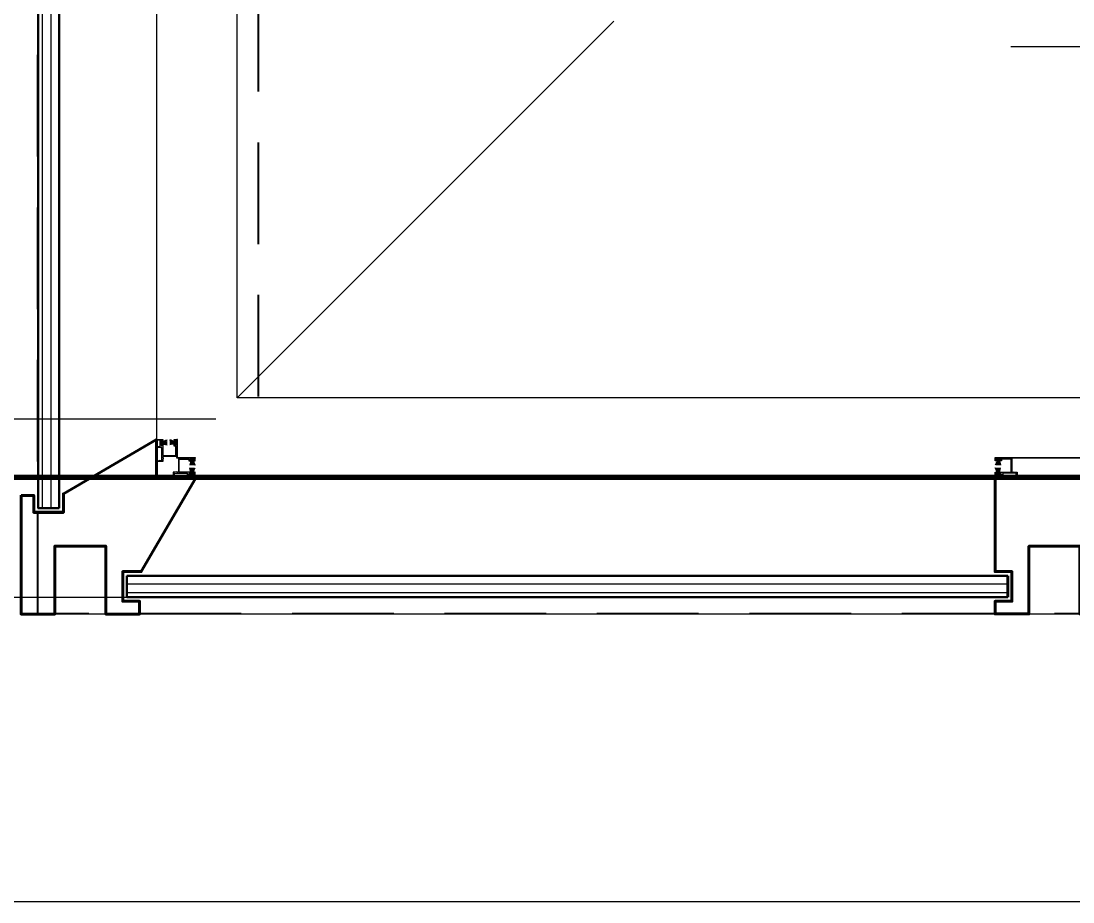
# Model space of a CAD drawing. Header units: inches. Extents: x -26575 to 27, y -11337 to 2257.
# Drawn here: x -24422 to -24359.9, y -35.9 to 16.1 of the extents above; entities that cross this region are included whole.
import ezdxf
from ezdxf import colors
from ezdxf.entities.mleader import LeaderData, LeaderLine
from ezdxf.math import Vec2, Vec3

# ---------------------------------------------------------------- set-up
doc = ezdxf.new("R2010")
doc.units = ezdxf.units.IN
doc.header["$LTSCALE"] = 48
doc.header["$MEASUREMENT"] = 0
for name, pattern in [('A106$0$CENTER', [2, 1.25, -0.25, 0.25, -0.25]), ('A112$0$CENTER', [2, 1.25, -0.25, 0.25, -0.25]), ('CENTER2', [1.125, 0.75, -0.125, 0.125, -0.125]), ('NB - 12th floor_plan$0$HIDDEN2', [0.1875, 0.125, -0.0625])]:
    doc.linetypes.add(name, pattern=pattern)
for name, color, linetype in [('A106$0$A-CLNG-RAIL', 8, 'Continuous'), ('A106$0$A-FLOR-AWNG', 8, 'Continuous'), ('A106$0$A-FLOR-SLAB', 8, 'Continuous'), ('A106$0$A-GLAZ', 8, 'Continuous'), ('A106$0$A-GLAZ-CRNA', 8, 'Continuous'), ('A106$0$A-GLAZ-FULL', 8, 'Continuous'), ('A106$0$A-GRID-GRD1-12', 8, 'CENTER2'), ('A106$0$A-GRID-GRDP0-15', 8, 'Continuous'), ('A106$0$A-SLAB-PLENUM', 8, 'Continuous'), ('A112$0$A-CLNG-RAIL', 8, 'Continuous'), ('A112$0$A-FLOR-AWNG', 8, 'Continuous'), ('A112$0$A-FLOR-SLAB', 8, 'Continuous'), ('A112$0$A-GLAZ', 8, 'Continuous'), ('A112$0$A-GLAZ-CRNA', 8, 'Continuous'), ('A112$0$A-GLAZ-FULL', 8, 'Continuous'), ('A112$0$A-GRID-GRD1-12', 8, 'Continuous'), ('A112$0$A-GRID-GRDP0-15', 8, 'Continuous'), ('A612$0$A-CLNG-RAIL', 8, 'Continuous'), ('A612$0$A-CLNG-SFFT', 8, 'Continuous'), ('E-Anno-Note', 6, 'Continuous'), ('E-FIRE', 234, 'Continuous'), ('NB - 12th floor_plan$0$STFIN1', 1, 'NB - 12th floor_plan$0$HIDDEN2'), ('NB - 12th floor_plan$0$STSLABNOTCH', 1, 'NB - 12th floor_plan$0$HIDDEN2'), ('XREF', 7, 'Continuous')]:
    doc.layers.add(name, color=color, linetype=linetype)
doc.layers.add('E-Fire-Covr', color=240, linetype='Continuous', lineweight=70, plot=False)
doc.styles.add('MAMEP ANNO', font='arial.ttf', dxfattribs={"height": 0.078125})

# ---------------------------------------------------------------- blocks, each defined once
blk = doc.blocks.new('*U546')
at = {"layer": 'A106$0$A-CLNG-RAIL', "linetype": 'Continuous', "lineweight": 13}
for p, q in [((-0.65, 0.454), (-0.65, 0.594)), ((-0.65, 0.594), (0.348, 0.594)), ((-0.545, 0.454), (-0.65, 0.454)), ((-0.305, 0.544), (-0.605, 0.544)), ((-0.605, 0.544), (-0.605, 0.494)), ((-0.605, 0.494), (-0.545, 0.494)), ((-0.545, 0.494), (-0.545, 0.454)), ((-0.365, 0.454), (-0.365, 0.494)), ((-0.365, 0.494), (-0.305, 0.494)), ((-0.26, 0.454), (-0.365, 0.454)), ((-0.305, 0.494), (-0.305, 0.544)), ((0.298, 0.544), (-0.26, 0.544)), ((-0.26, 0.544), (-0.26, 0.454)), ((0.298, -0.232), (0.298, 0.544)), ((0.348, 0.594), (0.348, -0.232)), ((-0.65, -0.594), (-0.65, -0.232)), ((-0.65, -0.232), (-0.545, -0.232)), ((-0.605, -0.594), (-0.65, -0.594)), ((-0.545, -0.272), (-0.605, -0.272)), ((-0.605, -0.272), (-0.605, -0.322)), ((-0.605, -0.322), (-0.305, -0.322)), ((-0.231, -0.372), (-0.605, -0.372)), ((-0.605, -0.372), (-0.605, -0.594)), ((-0.545, -0.232), (-0.545, -0.272)), ((-0.365, -0.272), (-0.365, -0.232)), ((-0.365, -0.232), (0.298, -0.232)), ((-0.305, -0.272), (-0.365, -0.272)), ((-0.305, -0.322), (-0.305, -0.272)), ((-0.231, -0.594), (-0.231, -0.372)), ((-0.186, -0.594), (-0.231, -0.594)), ((0.6, -0.292), (-0.186, -0.292)), ((-0.186, -0.292), (-0.186, -0.386)), ((-0.186, -0.386), (-0.151, -0.386)), ((-0.151, -0.386), (-0.186, -0.511)), ((-0.186, -0.511), (-0.186, -0.594)), ((0.348, -0.232), (0.442, -0.232)), ((0.442, -0.232), (0.442, -0.197)), ((0.442, -0.197), (0.567, -0.232)), ((0.6, -0.511), (0.565, -0.386)), ((0.565, -0.386), (0.6, -0.386)), ((0.567, -0.232), (0.65, -0.232)), ((0.6, -0.386), (0.6, -0.292)), ((0.6, -0.594), (0.6, -0.511)), ((0.65, -0.594), (0.6, -0.594)), ((0.65, -0.232), (0.65, -0.594))]:
    blk.add_line(p, q, dxfattribs=at)
at = {"layer": 'A106$0$A-CLNG-RAIL', "lineweight": 13, "flags": 128}
for points in [[(-0.55, 0.511), (-0.362, 0.511)], [(-0.395, 0.499), (-0.383, 0.445), (-0.377, 0.372), (-0.331, 0.181)], [(-0.395, -0.287), (-0.383, -0.232), (-0.377, -0.16), (-0.331, 0.032)], [(-0.55, -0.299), (-0.362, -0.299)]]:
    blk.add_lwpolyline(points, dxfattribs=at)
at = {"layer": 'A106$0$A-CLNG-RAIL', "lineweight": 13}
for points in [[(-0.528, 0.505), (-0.516, 0.457), (-0.534, 0.408), (-0.57, 0.336), (-0.586, 0.312), (-0.641, 0.181)], [(-0.528, -0.293), (-0.516, -0.244), (-0.534, -0.196), (-0.57, -0.123), (-0.586, -0.099), (-0.641, 0.032)], [(-0.498, 0.505), (-0.498, 0.469), (-0.498, 0.414), (-0.528, 0.342), (-0.543, 0.312), (-0.588, 0.181)], [(-0.498, -0.293), (-0.498, -0.257), (-0.498, -0.202), (-0.528, -0.129), (-0.543, -0.099), (-0.588, 0.032)], [(-0.47, 0.511), (-0.468, 0.493), (-0.461, 0.451), (-0.474, 0.36), (-0.491, 0.312), (-0.513, 0.181)], [(-0.47, -0.299), (-0.468, -0.281), (-0.461, -0.238), (-0.474, -0.148), (-0.491, -0.099), (-0.513, 0.032)], [(-0.449, 0.511), (-0.437, 0.402), (-0.449, 0.336), (-0.444, 0.312), (-0.443, 0.181)], [(-0.449, -0.299), (-0.437, -0.19), (-0.449, -0.123), (-0.444, -0.099), (-0.443, 0.032)], [(-0.413, 0.499), (-0.413, 0.445), (-0.413, 0.384), (-0.401, 0.336), (-0.397, 0.312), (-0.373, 0.181)], [(-0.413, -0.287), (-0.413, -0.232), (-0.413, -0.172), (-0.401, -0.123), (-0.397, -0.099), (-0.373, 0.032)]]:
    blk.add_open_spline(points, degree=3, dxfattribs=at)
blk = doc.blocks.new('*U559')
at = {"layer": 'A106$0$A-GLAZ', "linetype": 'Continuous', "lineweight": 0}
for p, q in [((26.5, 4), (-26.5, 4)), ((27.25, -2.25), (-27.25, -2.25)), ((27.25, -2.75), (-27.25, -2.75))]:
    blk.add_line(p, q, dxfattribs=at)
at = {"layer": 'A106$0$A-GLAZ', "linetype": 'Continuous', "lineweight": 40}
for p, q in [((27.25, -1.75), (-27.25, -1.75)), ((-27.25, -1.75), (-27.25, -3)), ((27.25, -1.75), (27.25, -3)), ((27.25, -3), (-27.25, -3))]:
    blk.add_line(p, q, dxfattribs=at)
at = {"layer": 'A106$0$A-GLAZ', "linetype": 'Continuous', "lineweight": 40, "flags": 128}
for points in [[(-30, 0), (-28.5, 0), (-28.5, -4), (-26.5, -4), (-26.5, -3.25), (-27.5, -3.25), (-27.5, -1.5), (-26.5, -1.5), (-26.5, 4), (-30, 4)], [(30, 0), (28.5, 0), (28.5, -4), (26.5, -4), (26.5, -3.25), (27.5, -3.25), (27.5, -1.5), (26.5, -1.5), (26.5, 4), (30, 4)]]:
    blk.add_lwpolyline(points, dxfattribs=at)
blk = doc.blocks.new('*U586')
at = {"layer": 'A106$0$A-CLNG-RAIL', "linetype": 'Continuous', "lineweight": 13}
for p, q in [((-0.594, 0.605), (-0.594, 0.65)), ((-0.594, 0.65), (-0.232, 0.65)), ((-0.232, 0.65), (-0.232, 0.545)), ((0.454, 0.545), (0.454, 0.65)), ((0.454, 0.65), (0.594, 0.65)), ((0.594, 0.65), (0.594, -0.348)), ((-0.372, 0.605), (-0.594, 0.605)), ((-0.594, 0.186), (-0.594, 0.231)), ((-0.594, 0.231), (-0.372, 0.231)), ((-0.511, 0.186), (-0.594, 0.186)), ((-0.386, 0.151), (-0.511, 0.186)), ((-0.292, 0.186), (-0.386, 0.186)), ((-0.386, 0.186), (-0.386, 0.151)), ((-0.372, 0.231), (-0.372, 0.605)), ((-0.272, 0.605), (-0.322, 0.605)), ((-0.322, 0.605), (-0.322, 0.305)), ((-0.322, 0.305), (-0.272, 0.305)), ((-0.292, -0.6), (-0.292, 0.186)), ((-0.272, 0.545), (-0.272, 0.605)), ((-0.232, 0.545), (-0.272, 0.545)), ((-0.272, 0.305), (-0.272, 0.365)), ((-0.272, 0.365), (-0.232, 0.365)), ((-0.232, 0.365), (-0.232, -0.298)), ((0.494, 0.545), (0.454, 0.545)), ((0.454, 0.26), (0.454, 0.365)), ((0.454, 0.365), (0.494, 0.365)), ((0.544, 0.26), (0.454, 0.26)), ((0.544, 0.605), (0.494, 0.605)), ((0.494, 0.605), (0.494, 0.545)), ((0.494, 0.365), (0.494, 0.305)), ((0.494, 0.305), (0.544, 0.305)), ((0.544, 0.305), (0.544, 0.605)), ((0.544, -0.298), (0.544, 0.26)), ((-0.594, -0.6), (-0.511, -0.6)), ((-0.594, -0.65), (-0.594, -0.6)), ((-0.511, -0.6), (-0.386, -0.565)), ((-0.386, -0.565), (-0.386, -0.6)), ((-0.386, -0.6), (-0.292, -0.6)), ((-0.232, -0.298), (0.544, -0.298)), ((0.594, -0.348), (-0.232, -0.348)), ((-0.232, -0.348), (-0.232, -0.442)), ((-0.232, -0.442), (-0.197, -0.442)), ((-0.197, -0.442), (-0.232, -0.567)), ((-0.232, -0.567), (-0.232, -0.65)), ((-0.232, -0.65), (-0.594, -0.65))]:
    blk.add_line(p, q, dxfattribs=at)
at = {"layer": 'A106$0$A-CLNG-RAIL', "lineweight": 13, "flags": 128}
for points in [[(-0.299, 0.55), (-0.299, 0.362)], [(-0.287, 0.395), (-0.232, 0.383), (-0.16, 0.377), (0.032, 0.331)], [(0.499, 0.395), (0.445, 0.383), (0.372, 0.377), (0.181, 0.331)], [(0.511, 0.55), (0.511, 0.362)]]:
    blk.add_lwpolyline(points, dxfattribs=at)
at = {"layer": 'A106$0$A-CLNG-RAIL', "lineweight": 13}
for points in [[(-0.293, 0.528), (-0.244, 0.516), (-0.196, 0.534), (-0.123, 0.57), (-0.099, 0.586), (0.032, 0.641)], [(0.505, 0.528), (0.457, 0.516), (0.408, 0.534), (0.336, 0.57), (0.312, 0.586), (0.181, 0.641)], [(-0.299, 0.47), (-0.281, 0.468), (-0.238, 0.461), (-0.148, 0.474), (-0.099, 0.491), (0.032, 0.513)], [(-0.299, 0.449), (-0.19, 0.437), (-0.123, 0.449), (-0.099, 0.444), (0.032, 0.443)], [(-0.293, 0.498), (-0.257, 0.498), (-0.202, 0.498), (-0.129, 0.528), (-0.099, 0.543), (0.032, 0.588)], [(-0.287, 0.413), (-0.232, 0.413), (-0.172, 0.413), (-0.123, 0.401), (-0.099, 0.397), (0.032, 0.373)], [(0.505, 0.498), (0.469, 0.498), (0.414, 0.498), (0.342, 0.528), (0.312, 0.543), (0.181, 0.588)], [(0.511, 0.47), (0.493, 0.468), (0.451, 0.461), (0.36, 0.474), (0.312, 0.491), (0.181, 0.513)], [(0.511, 0.449), (0.402, 0.437), (0.336, 0.449), (0.312, 0.444), (0.181, 0.443)], [(0.499, 0.413), (0.445, 0.413), (0.384, 0.413), (0.336, 0.401), (0.312, 0.397), (0.181, 0.373)]]:
    blk.add_open_spline(points, degree=3, dxfattribs=at)
blk = doc.blocks.new('*U587')
at = {"layer": 'A106$0$A-CLNG-RAIL', "linetype": 'Continuous', "lineweight": 13}
for p, q in [((0.65, 0.594), (-0.348, 0.594)), ((-0.348, 0.594), (-0.348, -0.232)), ((-0.298, -0.232), (-0.298, 0.544)), ((-0.298, 0.544), (0.26, 0.544)), ((0.26, 0.544), (0.26, 0.454)), ((0.26, 0.454), (0.365, 0.454)), ((0.305, 0.494), (0.305, 0.544)), ((0.305, 0.544), (0.605, 0.544)), ((0.365, 0.494), (0.305, 0.494)), ((0.365, 0.454), (0.365, 0.494)), ((0.605, 0.494), (0.545, 0.494)), ((0.545, 0.494), (0.545, 0.454)), ((0.545, 0.454), (0.65, 0.454)), ((0.605, 0.544), (0.605, 0.494)), ((0.65, 0.454), (0.65, 0.594)), ((-0.567, -0.232), (-0.65, -0.232)), ((-0.65, -0.232), (-0.65, -0.594)), ((-0.65, -0.594), (-0.6, -0.594)), ((-0.6, -0.386), (-0.6, -0.292)), ((-0.6, -0.292), (0.186, -0.292)), ((-0.6, -0.511), (-0.565, -0.386)), ((-0.565, -0.386), (-0.6, -0.386)), ((-0.6, -0.594), (-0.6, -0.511)), ((-0.442, -0.197), (-0.567, -0.232)), ((-0.442, -0.232), (-0.442, -0.197)), ((-0.348, -0.232), (-0.442, -0.232)), ((0.365, -0.232), (-0.298, -0.232)), ((0.186, -0.386), (0.151, -0.386)), ((0.151, -0.386), (0.186, -0.511)), ((0.186, -0.292), (0.186, -0.386)), ((0.186, -0.511), (0.186, -0.594)), ((0.186, -0.594), (0.231, -0.594)), ((0.231, -0.594), (0.231, -0.372)), ((0.231, -0.372), (0.605, -0.372)), ((0.305, -0.322), (0.305, -0.272)), ((0.305, -0.272), (0.365, -0.272)), ((0.605, -0.322), (0.305, -0.322)), ((0.365, -0.272), (0.365, -0.232)), ((0.65, -0.232), (0.545, -0.232)), ((0.545, -0.232), (0.545, -0.272)), ((0.545, -0.272), (0.605, -0.272)), ((0.605, -0.272), (0.605, -0.322)), ((0.605, -0.372), (0.605, -0.594)), ((0.605, -0.594), (0.65, -0.594)), ((0.65, -0.594), (0.65, -0.232))]:
    blk.add_line(p, q, dxfattribs=at)
at = {"layer": 'A106$0$A-CLNG-RAIL', "lineweight": 13, "flags": 128}
for points in [[(0.395, 0.499), (0.383, 0.445), (0.377, 0.372), (0.331, 0.181)], [(0.395, -0.287), (0.383, -0.232), (0.377, -0.16), (0.331, 0.032)], [(0.55, 0.511), (0.362, 0.511)], [(0.55, -0.299), (0.362, -0.299)]]:
    blk.add_lwpolyline(points, dxfattribs=at)
at = {"layer": 'A106$0$A-CLNG-RAIL', "lineweight": 13}
for points in [[(0.413, 0.499), (0.413, 0.445), (0.413, 0.384), (0.401, 0.336), (0.397, 0.312), (0.373, 0.181)], [(0.413, -0.287), (0.413, -0.232), (0.413, -0.172), (0.401, -0.123), (0.397, -0.099), (0.373, 0.032)], [(0.449, 0.511), (0.437, 0.402), (0.449, 0.336), (0.444, 0.312), (0.443, 0.181)], [(0.449, -0.299), (0.437, -0.19), (0.449, -0.123), (0.444, -0.099), (0.443, 0.032)], [(0.47, 0.511), (0.468, 0.493), (0.461, 0.451), (0.474, 0.36), (0.491, 0.312), (0.513, 0.181)], [(0.47, -0.299), (0.468, -0.281), (0.461, -0.238), (0.474, -0.148), (0.491, -0.099), (0.513, 0.032)], [(0.498, 0.505), (0.498, 0.469), (0.498, 0.414), (0.528, 0.342), (0.543, 0.312), (0.588, 0.181)], [(0.498, -0.293), (0.498, -0.257), (0.498, -0.202), (0.528, -0.129), (0.543, -0.099), (0.588, 0.032)], [(0.528, 0.505), (0.516, 0.457), (0.534, 0.408), (0.57, 0.336), (0.586, 0.312), (0.641, 0.181)], [(0.528, -0.293), (0.516, -0.244), (0.534, -0.196), (0.57, -0.123), (0.586, -0.099), (0.641, 0.032)]]:
    blk.add_open_spline(points, degree=3, dxfattribs=at)
blk = doc.blocks.new('*U585')
at = {"layer": 'A106$0$A-CLNG-RAIL', "linetype": 'Continuous', "lineweight": 13}
for points in [[(4.09, 4.09), (4.09, 5.15), (4.04, 5.15), (4.04, 4.09)], [(4.04, 4.09), (5.137, 4.09), (5.137, 4.04), (4.04, 4.04)]]:
    blk.add_3dface(points, dxfattribs=at)
at = {"layer": 'A106$0$A-GLAZ', "linetype": 'Continuous', "lineweight": 40}
for p in [(2.852, 5.15), (5.15, 2.852)]:
    blk.add_line(p, (2.852, 2.852), dxfattribs=at)
at = {"layer": 'A106$0$A-GLAZ', "linetype": 'Continuous', "lineweight": 30}
for p, q in [((1.1, -2.899), (1.1, -4.148)), ((1.102, -3.148), (1.102, -4.148))]:
    blk.add_line(p, q, dxfattribs=at)
at = {"layer": 'A106$0$A-GLAZ', "linetype": 'Continuous', "lineweight": 40, "flags": 128}
for points in [[(-5.15, 1.851), (-4.4, 1.851), (-4.4, 0.851), (-2.648, 0.851), (-2.648, 1.95), (2.852, 5.15)], [(-1.648, -1.143), (-0.149, -1.143), (-0.149, -5.15), (1.851, -5.15), (1.851, -4.4), (0.851, -4.4), (0.851, -2.648), (1.95, -2.648), (5.15, 2.852)], [(-1.648, -1.143), (-3.148, -1.143), (-3.148, -5.15), (-5.148, -5.15), (-5.148, -4.4), (-5.148, -2.9), (-5.148, 1.857)], [(-3.148, -1.136), (-3.148, -5.15)]]:
    blk.add_lwpolyline(points, dxfattribs=at)
at = {"layer": 'A106$0$A-GLAZ', "linetype": 'Continuous', "lineweight": 0}
for p in [(-5.148, -4.149), (-5.148, -4.149), (-5.15, -5.149)]:
    blk.add_point(p, dxfattribs=at)
at = {"layer": 'A106$0$A-GLAZ-FULL', "linetype": 'Continuous', "lineweight": 30}
blk.add_line((-2.898, 1.101), (-4.148, 1.101), dxfattribs=at)
at = {"layer": 'A106$0$A-CLNG-RAIL', "lineweight": 13}
for name, p in [('*U586', (3.446, 4.5)), ('*U587', (4.487, 3.446))]:
    blk.add_blockref(name, p, dxfattribs=at)
blk = doc.blocks.new('A106')
at = {"layer": 'A106$0$A-CLNG-RAIL', "lineweight": 13}
blk.add_3dface([(-24364.523, -9.667), (-24357.523, -9.667), (-24357.523, -9.717), (-24364.523, -9.717)], dxfattribs=at)
at = {"layer": 'A106$0$A-FLOR-AWNG', "lineweight": 0}
for p in [(-23011.024, -35.905), (-24108.805, -35.905)]:
    blk.add_line(p, (-24602.516, -35.905), dxfattribs=at)
at = {"layer": 'A106$0$A-FLOR-SLAB', "lineweight": 0}
blk.add_line((-24409.272, -6.154), (-24409.27, 170.119), dxfattribs=at)
at = {"layer": 'A106$0$A-FLOR-SLAB', "lineweight": 0, "flags": 128}
blk.add_lwpolyline([(-23869.273, 1530.347), (-21072.774, 1530.345), (-21072.774, -6.154), (-22489.274, -6.154), (-22489.274, 53.845), (-22872.774, 53.845), (-22872.774, -6.154), (-24409.272, -6.154)], dxfattribs=at)
at = {"layer": 'A106$0$A-GLAZ', "lineweight": 0}
for p, q in [((-24364.524, -10.904), (-24414.024, -10.904)), ((-24363.773, -17.154), (-24415.772, -17.154)), ((-24363.773, -17.654), (-24415.772, -17.654)), ((-24422.024, -18.904), (-23010.024, -18.904)), ((-24422.024, -18.904), (-24108.805, -18.904))]:
    blk.add_line(p, q, dxfattribs=at)
at = {"layer": 'A106$0$A-GLAZ', "lineweight": 30}
for p, q in [((-24363.775, -16.655), (-24415.774, -16.655)), ((-24363.775, -17.904), (-24415.774, -17.904))]:
    blk.add_line(p, q, dxfattribs=at)
at = {"layer": 'A106$0$A-GLAZ', "lineweight": 40}
blk.add_line((-24363.773, -16.654), (-24363.773, -17.904), dxfattribs=at)
at = {"layer": 'A106$0$A-GLAZ', "lineweight": 40, "flags": 128}
blk.add_lwpolyline([(-24361.024, -14.904), (-24362.523, -14.904), (-24362.523, -18.904), (-24364.523, -18.904), (-24364.523, -18.154), (-24363.523, -18.154), (-24363.523, -16.404), (-24364.523, -16.404), (-24364.523, -10.904), (-24361.024, -10.904)], dxfattribs=at)
at = {"layer": 'A106$0$A-GLAZ-CRNA', "lineweight": 0}
for p, q in [((-24414.022, 167.028), (-24414.022, -10.904)), ((-24420.771, 41.463), (-24420.771, -12.655)), ((-24420.271, 41.463), (-24420.271, -12.655))]:
    blk.add_line(p, q, dxfattribs=at)
at = {"layer": 'A106$0$A-GLAZ-CRNA', "lineweight": 30}
for p, q in [((-24421.021, 41.463), (-24421.021, -12.655)), ((-24419.771, 41.463), (-24419.771, -12.655))]:
    blk.add_line(p, q, dxfattribs=at)
at = {"layer": 'A106$0$A-GLAZ-FULL', "lineweight": 0}
blk.add_point((-24362.523, -14.904), dxfattribs=at)
at = {"layer": 'A106$0$A-GRID-GRD1-12', "linetype": 'A106$0$CENTER', "lineweight": 0}
blk.add_line((-24363.599, 14.595), (-20442.354, 14.595), dxfattribs=at)
at = {"layer": 'A106$0$A-GRID-GRDP0-15', "lineweight": 0, "flags": 128}
blk.add_lwpolyline([(-24712.755, -17.905), (-24395.024, -17.905)], dxfattribs=at)
at = {"layer": 'A106$0$A-SLAB-PLENUM', "lineweight": 13}
blk.add_line((-24410.522, -7.405), (-24587.061, -7.405), dxfattribs=at)
at = {"layer": 'A106$0$A-CLNG-RAIL', "lineweight": 13}
blk.add_blockref('*U546', (-24363.873, -10.31), dxfattribs=at)
at = {"layer": 'A106$0$A-GLAZ', "lineweight": 0}
blk.add_blockref('*U585', (-24416.874, -13.757), dxfattribs=at)
at = {"layer": 'A106$0$A-GLAZ', "lineweight": 40}
blk.add_blockref('*U559', (-24331.024, -14.905), dxfattribs=at)
blk = doc.blocks.new('A112')
at = {"layer": 'A112$0$A-CLNG-RAIL', "lineweight": 13}
for p, q in [((-24414.022, -8.651), (-24414.022, -8.606)), ((-24414.022, -8.606), (-24413.66, -8.606)), ((-24413.8, -8.651), (-24414.022, -8.651)), ((-24413.8, -9.025), (-24413.8, -8.651)), ((-24413.7, -8.651), (-24413.75, -8.651)), ((-24413.75, -8.651), (-24413.75, -8.951)), ((-24413.7, -8.711), (-24413.7, -8.651)), ((-24413.66, -8.606), (-24413.66, -8.711)), ((-24412.974, -8.711), (-24412.974, -8.606)), ((-24412.974, -8.606), (-24412.834, -8.606)), ((-24412.884, -8.651), (-24412.934, -8.651)), ((-24412.934, -8.651), (-24412.934, -8.711)), ((-24412.884, -8.951), (-24412.884, -8.651)), ((-24412.834, -8.606), (-24412.834, -9.604)), ((-24414.022, -9.07), (-24414.022, -9.025)), ((-24414.022, -9.025), (-24413.8, -9.025)), ((-24413.939, -9.07), (-24414.022, -9.07)), ((-24413.814, -9.105), (-24413.939, -9.07)), ((-24413.72, -9.07), (-24413.814, -9.07)), ((-24413.814, -9.07), (-24413.814, -9.105)), ((-24413.75, -8.951), (-24413.7, -8.951)), ((-24413.72, -9.856), (-24413.72, -9.07)), ((-24413.66, -8.711), (-24413.7, -8.711)), ((-24413.7, -8.951), (-24413.7, -8.891)), ((-24413.7, -8.891), (-24413.66, -8.891)), ((-24413.66, -8.891), (-24413.66, -9.554)), ((-24412.934, -8.711), (-24412.974, -8.711)), ((-24412.974, -8.996), (-24412.974, -8.891)), ((-24412.974, -8.891), (-24412.934, -8.891)), ((-24412.884, -8.996), (-24412.974, -8.996)), ((-24412.934, -8.891), (-24412.934, -8.951)), ((-24412.934, -8.951), (-24412.884, -8.951)), ((-24412.884, -9.554), (-24412.884, -8.996)), ((-24414.022, -9.856), (-24413.939, -9.856)), ((-24414.022, -9.906), (-24414.022, -9.856)), ((-24413.66, -9.906), (-24414.022, -9.906)), ((-24413.939, -9.856), (-24413.814, -9.821)), ((-24413.814, -9.821), (-24413.814, -9.856)), ((-24413.814, -9.856), (-24413.72, -9.856)), ((-24413.66, -9.554), (-24412.884, -9.554)), ((-24412.834, -9.604), (-24413.66, -9.604)), ((-24413.66, -9.604), (-24413.66, -9.698)), ((-24413.66, -9.698), (-24413.625, -9.698)), ((-24413.625, -9.698), (-24413.66, -9.823)), ((-24413.66, -9.823), (-24413.66, -9.906)), ((-24411.737, -9.716), (-24412.735, -9.716)), ((-24412.735, -9.716), (-24412.735, -10.542)), ((-24412.685, -10.542), (-24412.685, -9.766)), ((-24412.685, -9.766), (-24412.127, -9.766)), ((-24412.127, -9.766), (-24412.127, -9.856)), ((-24412.127, -9.856), (-24412.022, -9.856)), ((-24412.082, -9.816), (-24412.082, -9.766)), ((-24412.082, -9.766), (-24411.782, -9.766)), ((-24412.022, -9.816), (-24412.082, -9.816)), ((-24412.022, -9.856), (-24412.022, -9.816)), ((-24411.782, -9.816), (-24411.842, -9.816)), ((-24411.842, -9.816), (-24411.842, -9.856)), ((-24411.842, -9.856), (-24411.737, -9.856)), ((-24411.782, -9.766), (-24411.782, -9.816)), ((-24411.737, -9.856), (-24411.737, -9.716)), ((-24364.523, -9.857), (-24364.523, -9.717)), ((-24364.523, -9.717), (-24363.525, -9.717)), ((-24364.418, -9.857), (-24364.523, -9.857)), ((-24364.178, -9.767), (-24364.478, -9.767)), ((-24364.478, -9.767), (-24364.478, -9.817)), ((-24364.478, -9.817), (-24364.418, -9.817)), ((-24364.418, -9.817), (-24364.418, -9.857)), ((-24364.238, -9.857), (-24364.238, -9.817)), ((-24364.238, -9.817), (-24364.178, -9.817)), ((-24364.133, -9.857), (-24364.238, -9.857)), ((-24364.178, -9.817), (-24364.178, -9.767)), ((-24363.575, -9.767), (-24364.133, -9.767)), ((-24364.133, -9.767), (-24364.133, -9.857)), ((-24363.575, -10.543), (-24363.575, -9.767)), ((-24363.525, -9.717), (-24363.525, -10.543)), ((-24412.954, -10.542), (-24413.037, -10.542)), ((-24413.037, -10.542), (-24413.037, -10.904)), ((-24412.829, -10.507), (-24412.954, -10.542)), ((-24412.829, -10.542), (-24412.829, -10.507)), ((-24412.735, -10.542), (-24412.829, -10.542)), ((-24412.022, -10.542), (-24412.685, -10.542)), ((-24412.022, -10.582), (-24412.022, -10.542)), ((-24411.737, -10.542), (-24411.842, -10.542)), ((-24411.842, -10.542), (-24411.842, -10.582)), ((-24411.737, -10.904), (-24411.737, -10.542)), ((-24364.523, -10.905), (-24364.523, -10.543)), ((-24364.523, -10.543), (-24364.418, -10.543)), ((-24364.418, -10.543), (-24364.418, -10.583)), ((-24364.238, -10.583), (-24364.238, -10.543)), ((-24364.238, -10.543), (-24363.575, -10.543)), ((-24363.525, -10.543), (-24363.431, -10.543)), ((-24363.431, -10.543), (-24363.431, -10.508)), ((-24363.431, -10.508), (-24363.306, -10.543)), ((-24363.306, -10.543), (-24363.223, -10.543)), ((-24363.223, -10.543), (-24363.223, -10.905)), ((-24413.037, -10.904), (-24412.987, -10.904)), ((-24412.987, -10.696), (-24412.987, -10.602)), ((-24412.987, -10.602), (-24412.201, -10.602)), ((-24412.987, -10.821), (-24412.952, -10.696)), ((-24412.952, -10.696), (-24412.987, -10.696)), ((-24412.987, -10.904), (-24412.987, -10.821)), ((-24412.201, -10.696), (-24412.236, -10.696)), ((-24412.236, -10.696), (-24412.201, -10.821)), ((-24412.201, -10.602), (-24412.201, -10.696)), ((-24412.201, -10.821), (-24412.201, -10.904)), ((-24412.201, -10.904), (-24412.156, -10.904)), ((-24412.156, -10.904), (-24412.156, -10.682)), ((-24412.156, -10.682), (-24411.782, -10.682)), ((-24412.082, -10.632), (-24412.082, -10.582)), ((-24412.082, -10.582), (-24412.022, -10.582)), ((-24411.782, -10.632), (-24412.082, -10.632)), ((-24411.842, -10.582), (-24411.782, -10.582)), ((-24411.782, -10.582), (-24411.782, -10.632)), ((-24411.782, -10.682), (-24411.782, -10.904)), ((-24411.782, -10.904), (-24411.737, -10.904)), ((-24364.478, -10.905), (-24364.523, -10.905)), ((-24364.418, -10.583), (-24364.478, -10.583)), ((-24364.478, -10.583), (-24364.478, -10.633)), ((-24364.478, -10.633), (-24364.178, -10.633)), ((-24364.104, -10.683), (-24364.478, -10.683)), ((-24364.478, -10.683), (-24364.478, -10.905)), ((-24364.178, -10.583), (-24364.238, -10.583)), ((-24364.178, -10.633), (-24364.178, -10.583)), ((-24364.104, -10.905), (-24364.104, -10.683)), ((-24364.059, -10.905), (-24364.104, -10.905)), ((-24363.273, -10.603), (-24364.059, -10.603)), ((-24364.059, -10.603), (-24364.059, -10.697)), ((-24364.059, -10.697), (-24364.024, -10.697)), ((-24364.024, -10.697), (-24364.059, -10.822)), ((-24364.059, -10.822), (-24364.059, -10.905)), ((-24363.273, -10.822), (-24363.308, -10.697)), ((-24363.308, -10.697), (-24363.273, -10.697)), ((-24363.273, -10.697), (-24363.273, -10.603)), ((-24363.273, -10.905), (-24363.273, -10.822)), ((-24363.223, -10.905), (-24363.273, -10.905))]:
    blk.add_line(p, q, dxfattribs=at)
at = {"layer": 'A112$0$A-CLNG-RAIL', "lineweight": 13, "flags": 128}
for points in [[(-24413.726, -8.707), (-24413.726, -8.894)], [(-24413.714, -8.862), (-24413.66, -8.874), (-24413.587, -8.88), (-24413.396, -8.926)], [(-24412.928, -8.862), (-24412.983, -8.874), (-24413.055, -8.88), (-24413.247, -8.926)], [(-24412.916, -8.707), (-24412.916, -8.894)], [(-24411.992, -9.811), (-24412.004, -9.866), (-24412.01, -9.938), (-24412.056, -10.13)], [(-24411.837, -9.799), (-24412.025, -9.799)], [(-24364.423, -9.799), (-24364.235, -9.799)], [(-24364.268, -9.811), (-24364.255, -9.866), (-24364.249, -9.938), (-24364.204, -10.13)], [(-24411.992, -10.597), (-24412.004, -10.543), (-24412.01, -10.47), (-24412.056, -10.279)], [(-24364.268, -10.597), (-24364.255, -10.543), (-24364.249, -10.47), (-24364.204, -10.279)], [(-24411.837, -10.609), (-24412.025, -10.609)], [(-24364.423, -10.609), (-24364.235, -10.609)]]:
    blk.add_lwpolyline(points, dxfattribs=at)
at = {"layer": 'A112$0$A-CLNG-RAIL', "lineweight": 13}
for points in [[(-24413.72, -8.728), (-24413.672, -8.74), (-24413.623, -8.722), (-24413.551, -8.686), (-24413.527, -8.671), (-24413.396, -8.616)], [(-24413.72, -8.759), (-24413.684, -8.759), (-24413.63, -8.759), (-24413.557, -8.728), (-24413.527, -8.713), (-24413.396, -8.669)], [(-24412.922, -8.728), (-24412.971, -8.74), (-24413.019, -8.722), (-24413.092, -8.686), (-24413.116, -8.671), (-24413.247, -8.616)], [(-24412.922, -8.759), (-24412.959, -8.759), (-24413.013, -8.759), (-24413.086, -8.728), (-24413.116, -8.713), (-24413.247, -8.669)], [(-24413.726, -8.786), (-24413.708, -8.789), (-24413.666, -8.795), (-24413.575, -8.783), (-24413.527, -8.765), (-24413.396, -8.743)], [(-24413.726, -8.807), (-24413.617, -8.819), (-24413.551, -8.807), (-24413.527, -8.813), (-24413.396, -8.813)], [(-24413.714, -8.843), (-24413.66, -8.843), (-24413.599, -8.843), (-24413.551, -8.856), (-24413.527, -8.859), (-24413.396, -8.883)], [(-24412.916, -8.786), (-24412.934, -8.789), (-24412.977, -8.795), (-24413.067, -8.783), (-24413.116, -8.765), (-24413.247, -8.743)], [(-24412.916, -8.807), (-24413.025, -8.819), (-24413.092, -8.807), (-24413.116, -8.813), (-24413.247, -8.813)], [(-24412.928, -8.843), (-24412.983, -8.843), (-24413.043, -8.843), (-24413.092, -8.856), (-24413.116, -8.859), (-24413.247, -8.883)], [(-24411.974, -9.811), (-24411.974, -9.866), (-24411.974, -9.926), (-24411.986, -9.975), (-24411.99, -9.999), (-24412.014, -10.13)], [(-24411.938, -9.799), (-24411.95, -9.908), (-24411.938, -9.975), (-24411.943, -9.999), (-24411.944, -10.13)], [(-24411.917, -9.799), (-24411.92, -9.817), (-24411.926, -9.86), (-24411.913, -9.95), (-24411.896, -9.999), (-24411.874, -10.13)], [(-24411.889, -9.805), (-24411.889, -9.841), (-24411.889, -9.896), (-24411.859, -9.969), (-24411.844, -9.999), (-24411.799, -10.13)], [(-24411.859, -9.805), (-24411.871, -9.853), (-24411.853, -9.902), (-24411.817, -9.975), (-24411.801, -9.999), (-24411.746, -10.13)], [(-24364.401, -9.805), (-24364.389, -9.854), (-24364.407, -9.902), (-24364.443, -9.975), (-24364.458, -9.999), (-24364.514, -10.13)], [(-24364.37, -9.805), (-24364.37, -9.841), (-24364.37, -9.896), (-24364.401, -9.969), (-24364.416, -9.999), (-24364.46, -10.13)], [(-24364.343, -9.799), (-24364.34, -9.817), (-24364.334, -9.86), (-24364.346, -9.95), (-24364.364, -9.999), (-24364.386, -10.13)], [(-24364.322, -9.799), (-24364.31, -9.908), (-24364.322, -9.975), (-24364.317, -9.999), (-24364.316, -10.13)], [(-24364.286, -9.811), (-24364.286, -9.866), (-24364.286, -9.926), (-24364.274, -9.975), (-24364.27, -9.999), (-24364.246, -10.13)], [(-24411.974, -10.597), (-24411.974, -10.543), (-24411.974, -10.482), (-24411.986, -10.434), (-24411.99, -10.409), (-24412.014, -10.279)], [(-24411.938, -10.609), (-24411.95, -10.5), (-24411.938, -10.434), (-24411.943, -10.409), (-24411.944, -10.279)], [(-24411.917, -10.609), (-24411.92, -10.591), (-24411.926, -10.549), (-24411.913, -10.458), (-24411.896, -10.409), (-24411.874, -10.279)], [(-24411.889, -10.603), (-24411.889, -10.567), (-24411.889, -10.512), (-24411.859, -10.44), (-24411.844, -10.409), (-24411.799, -10.279)], [(-24411.859, -10.603), (-24411.871, -10.555), (-24411.853, -10.506), (-24411.817, -10.434), (-24411.801, -10.409), (-24411.746, -10.279)], [(-24364.401, -10.603), (-24364.389, -10.555), (-24364.407, -10.506), (-24364.443, -10.434), (-24364.458, -10.409), (-24364.514, -10.279)], [(-24364.37, -10.603), (-24364.37, -10.567), (-24364.37, -10.512), (-24364.401, -10.44), (-24364.416, -10.409), (-24364.46, -10.279)], [(-24364.343, -10.609), (-24364.34, -10.591), (-24364.334, -10.549), (-24364.346, -10.458), (-24364.364, -10.409), (-24364.386, -10.279)], [(-24364.322, -10.609), (-24364.31, -10.5), (-24364.322, -10.434), (-24364.317, -10.409), (-24364.316, -10.279)], [(-24364.286, -10.597), (-24364.286, -10.543), (-24364.286, -10.482), (-24364.274, -10.434), (-24364.27, -10.409), (-24364.246, -10.279)]]:
    blk.add_open_spline(points, degree=3, dxfattribs=at)
for points in [[(-24412.784, -9.666), (-24412.784, -8.606), (-24412.834, -8.606), (-24412.834, -9.666)], [(-24412.834, -9.666), (-24411.737, -9.666), (-24411.737, -9.716), (-24412.834, -9.716)], [(-24364.523, -9.667), (-24357.523, -9.667), (-24357.523, -9.717), (-24364.523, -9.717)]]:
    blk.add_3dface(points, dxfattribs=at)
at = {"layer": 'A112$0$A-FLOR-AWNG', "lineweight": 0}
for p in [(-23011.024, -35.905), (-24108.805, -35.905)]:
    blk.add_line(p, (-24602.516, -35.905), dxfattribs=at)
at = {"layer": 'A112$0$A-FLOR-SLAB', "lineweight": 0}
blk.add_line((-24409.272, -6.154), (-24409.27, 170.119), dxfattribs=at)
at = {"layer": 'A112$0$A-FLOR-SLAB', "lineweight": 0, "flags": 128}
blk.add_lwpolyline([(-23869.273, 1530.347), (-21072.774, 1530.345), (-21072.774, -6.154), (-22489.274, -6.154), (-22489.274, 53.845), (-22872.774, 53.845), (-22872.774, -6.154), (-24409.272, -6.154)], dxfattribs=at)
at = {"layer": 'A112$0$A-GLAZ', "lineweight": 40}
for p, q in [((-24414.022, -8.606), (-24414.022, -10.904)), ((-24411.724, -10.904), (-24414.022, -10.904)), ((-24363.773, -16.654), (-24363.773, -17.904))]:
    blk.add_line(p, q, dxfattribs=at)
at = {"layer": 'A112$0$A-GLAZ', "lineweight": 0}
for p, q in [((-24364.524, -10.904), (-24414.024, -10.904)), ((-24363.773, -17.154), (-24415.772, -17.154)), ((-24363.773, -17.654), (-24415.772, -17.654)), ((-24422.024, -18.904), (-23010.024, -18.904)), ((-24422.024, -18.904), (-24108.805, -18.904))]:
    blk.add_line(p, q, dxfattribs=at)
at = {"layer": 'A112$0$A-GLAZ', "lineweight": 30}
for p, q in [((-24363.775, -16.655), (-24415.774, -16.655)), ((-24415.774, -16.656), (-24415.774, -17.904)), ((-24415.772, -16.904), (-24415.772, -17.904)), ((-24363.775, -17.904), (-24415.774, -17.904))]:
    blk.add_line(p, q, dxfattribs=at)
at = {"layer": 'A112$0$A-GLAZ', "lineweight": 40, "flags": 128}
for points in [[(-24422.024, -11.905), (-24421.274, -11.905), (-24421.274, -12.905), (-24419.522, -12.905), (-24419.522, -11.807), (-24414.022, -8.606)], [(-24418.522, -14.9), (-24417.022, -14.9), (-24417.022, -18.907), (-24415.022, -18.907), (-24415.022, -18.157), (-24416.022, -18.157), (-24416.022, -16.405), (-24414.924, -16.405), (-24411.724, -10.904)], [(-24361.024, -14.904), (-24362.523, -14.904), (-24362.523, -18.904), (-24364.523, -18.904), (-24364.523, -18.154), (-24363.523, -18.154), (-24363.523, -16.404), (-24364.523, -16.404), (-24364.523, -10.904), (-24361.024, -10.904)], [(-24361.024, -14.904), (-24359.524, -14.904), (-24359.524, -18.904), (-24357.524, -18.904), (-24357.524, -18.154), (-24358.524, -18.154), (-24358.524, -16.404), (-24357.524, -16.404), (-24357.524, -10.904), (-24361.024, -10.904)], [(-24418.522, -14.9), (-24420.022, -14.9), (-24420.022, -18.907), (-24422.022, -18.907), (-24422.022, -18.157), (-24422.022, -16.657), (-24422.022, -11.9)], [(-24420.022, -14.892), (-24420.022, -18.907)]]:
    blk.add_lwpolyline(points, dxfattribs=at)
at = {"layer": 'A112$0$A-GLAZ', "lineweight": 0}
blk.add_point((-24422.021, -17.906), dxfattribs=at)
blk.add_point((-24422.021, -17.906), dxfattribs=at)
at = {"layer": 'A112$0$A-GLAZ-CRNA', "lineweight": 0}
for p, q in [((-24414.022, 167.028), (-24414.022, -10.904)), ((-24420.771, 41.463), (-24420.771, -12.655)), ((-24420.271, 41.463), (-24420.271, -12.655))]:
    blk.add_line(p, q, dxfattribs=at)
at = {"layer": 'A112$0$A-GLAZ-CRNA', "lineweight": 30}
for p, q in [((-24421.021, 41.463), (-24421.021, -12.655)), ((-24419.771, 41.463), (-24419.771, -12.655))]:
    blk.add_line(p, q, dxfattribs=at)
at = {"layer": 'A112$0$A-GLAZ-FULL', "lineweight": 30}
blk.add_line((-24419.772, -12.655), (-24421.022, -12.655), dxfattribs=at)
at = {"layer": 'A112$0$A-GLAZ-FULL', "lineweight": 0}
blk.add_point((-24362.523, -14.904), dxfattribs=at)
at = {"layer": 'A112$0$A-GRID-GRD1-12', "linetype": 'A112$0$CENTER', "lineweight": 0}
blk.add_line((-24363.599, 14.595), (-20442.354, 14.595), dxfattribs=at)
at = {"layer": 'A112$0$A-GRID-GRDP0-15', "lineweight": 0, "flags": 128}
blk.add_lwpolyline([(-24712.755, -17.905), (-24395.024, -17.905)], dxfattribs=at)
blk = doc.blocks.new('A612')
at = {"layer": 'A612$0$A-CLNG-RAIL', "lineweight": 13}
for p, q in [((-24414.022, -8.651), (-24414.022, -8.606)), ((-24414.022, -8.606), (-24413.66, -8.606)), ((-24413.8, -8.651), (-24414.022, -8.651)), ((-24413.8, -9.025), (-24413.8, -8.651)), ((-24413.7, -8.651), (-24413.75, -8.651)), ((-24413.75, -8.651), (-24413.75, -8.951)), ((-24413.7, -8.711), (-24413.7, -8.651)), ((-24413.66, -8.606), (-24413.66, -8.711)), ((-24412.974, -8.711), (-24412.974, -8.606)), ((-24412.974, -8.606), (-24412.834, -8.606)), ((-24412.884, -8.651), (-24412.934, -8.651)), ((-24412.934, -8.651), (-24412.934, -8.711)), ((-24412.884, -8.951), (-24412.884, -8.651)), ((-24412.834, -8.606), (-24412.834, -9.604)), ((-24414.022, -9.07), (-24414.022, -9.025)), ((-24414.022, -9.025), (-24413.8, -9.025)), ((-24413.939, -9.07), (-24414.022, -9.07)), ((-24413.814, -9.105), (-24413.939, -9.07)), ((-24413.72, -9.07), (-24413.814, -9.07)), ((-24413.814, -9.07), (-24413.814, -9.105)), ((-24413.75, -8.951), (-24413.7, -8.951)), ((-24413.72, -9.856), (-24413.72, -9.07)), ((-24413.66, -8.711), (-24413.7, -8.711)), ((-24413.7, -8.951), (-24413.7, -8.891)), ((-24413.7, -8.891), (-24413.66, -8.891)), ((-24413.66, -8.891), (-24413.66, -9.554)), ((-24412.934, -8.711), (-24412.974, -8.711)), ((-24412.974, -8.996), (-24412.974, -8.891)), ((-24412.974, -8.891), (-24412.934, -8.891)), ((-24412.884, -8.996), (-24412.974, -8.996)), ((-24412.934, -8.891), (-24412.934, -8.951)), ((-24412.934, -8.951), (-24412.884, -8.951)), ((-24412.884, -9.554), (-24412.884, -8.996)), ((-24414.022, -9.856), (-24413.939, -9.856)), ((-24414.022, -9.906), (-24414.022, -9.856)), ((-24413.66, -9.906), (-24414.022, -9.906)), ((-24413.939, -9.856), (-24413.814, -9.821)), ((-24413.814, -9.821), (-24413.814, -9.856)), ((-24413.814, -9.856), (-24413.72, -9.856)), ((-24413.66, -9.554), (-24412.884, -9.554)), ((-24412.834, -9.604), (-24413.66, -9.604)), ((-24413.66, -9.604), (-24413.66, -9.698)), ((-24413.66, -9.698), (-24413.625, -9.698)), ((-24413.625, -9.698), (-24413.66, -9.823)), ((-24413.66, -9.823), (-24413.66, -9.906)), ((-24411.737, -9.716), (-24412.735, -9.716)), ((-24412.735, -9.716), (-24412.735, -10.542)), ((-24412.685, -10.542), (-24412.685, -9.766)), ((-24412.685, -9.766), (-24412.127, -9.766)), ((-24412.127, -9.766), (-24412.127, -9.856)), ((-24412.127, -9.856), (-24412.022, -9.856)), ((-24412.082, -9.816), (-24412.082, -9.766)), ((-24412.082, -9.766), (-24411.782, -9.766)), ((-24412.022, -9.816), (-24412.082, -9.816)), ((-24412.022, -9.856), (-24412.022, -9.816)), ((-24411.782, -9.816), (-24411.842, -9.816)), ((-24411.842, -9.816), (-24411.842, -9.856)), ((-24411.842, -9.856), (-24411.737, -9.856)), ((-24411.782, -9.766), (-24411.782, -9.816)), ((-24411.737, -9.856), (-24411.737, -9.716)), ((-24364.523, -9.857), (-24364.523, -9.717)), ((-24364.523, -9.717), (-24363.525, -9.717)), ((-24364.418, -9.857), (-24364.523, -9.857)), ((-24364.178, -9.767), (-24364.478, -9.767)), ((-24364.478, -9.767), (-24364.478, -9.817)), ((-24364.478, -9.817), (-24364.418, -9.817)), ((-24364.418, -9.817), (-24364.418, -9.857)), ((-24364.238, -9.857), (-24364.238, -9.817)), ((-24364.238, -9.817), (-24364.178, -9.817)), ((-24364.133, -9.857), (-24364.238, -9.857)), ((-24364.178, -9.817), (-24364.178, -9.767)), ((-24363.575, -9.767), (-24364.133, -9.767)), ((-24364.133, -9.767), (-24364.133, -9.857)), ((-24363.575, -10.543), (-24363.575, -9.767)), ((-24363.525, -9.717), (-24363.525, -10.543)), ((-24412.954, -10.542), (-24413.037, -10.542)), ((-24413.037, -10.542), (-24413.037, -10.904)), ((-24412.829, -10.507), (-24412.954, -10.542)), ((-24412.829, -10.542), (-24412.829, -10.507)), ((-24412.735, -10.542), (-24412.829, -10.542)), ((-24412.022, -10.542), (-24412.685, -10.542)), ((-24412.022, -10.582), (-24412.022, -10.542)), ((-24411.737, -10.542), (-24411.842, -10.542)), ((-24411.842, -10.542), (-24411.842, -10.582)), ((-24411.737, -10.904), (-24411.737, -10.542)), ((-24364.523, -10.905), (-24364.523, -10.543)), ((-24364.523, -10.543), (-24364.418, -10.543)), ((-24364.418, -10.543), (-24364.418, -10.583)), ((-24364.238, -10.583), (-24364.238, -10.543)), ((-24364.238, -10.543), (-24363.575, -10.543)), ((-24363.525, -10.543), (-24363.431, -10.543)), ((-24363.431, -10.543), (-24363.431, -10.508)), ((-24363.431, -10.508), (-24363.306, -10.543)), ((-24363.306, -10.543), (-24363.223, -10.543)), ((-24363.223, -10.543), (-24363.223, -10.905)), ((-24413.037, -10.904), (-24412.987, -10.904)), ((-24412.987, -10.696), (-24412.987, -10.602)), ((-24412.987, -10.602), (-24412.201, -10.602)), ((-24412.987, -10.821), (-24412.952, -10.696)), ((-24412.952, -10.696), (-24412.987, -10.696)), ((-24412.987, -10.904), (-24412.987, -10.821)), ((-24412.201, -10.696), (-24412.236, -10.696)), ((-24412.236, -10.696), (-24412.201, -10.821)), ((-24412.201, -10.602), (-24412.201, -10.696)), ((-24412.201, -10.821), (-24412.201, -10.904)), ((-24412.201, -10.904), (-24412.156, -10.904)), ((-24412.156, -10.904), (-24412.156, -10.682)), ((-24412.156, -10.682), (-24411.782, -10.682)), ((-24412.082, -10.632), (-24412.082, -10.582)), ((-24412.082, -10.582), (-24412.022, -10.582)), ((-24411.782, -10.632), (-24412.082, -10.632)), ((-24411.842, -10.582), (-24411.782, -10.582)), ((-24411.782, -10.582), (-24411.782, -10.632)), ((-24411.782, -10.682), (-24411.782, -10.904)), ((-24411.782, -10.904), (-24411.737, -10.904)), ((-24364.478, -10.905), (-24364.523, -10.905)), ((-24364.418, -10.583), (-24364.478, -10.583)), ((-24364.478, -10.583), (-24364.478, -10.633)), ((-24364.478, -10.633), (-24364.178, -10.633)), ((-24364.104, -10.683), (-24364.478, -10.683)), ((-24364.478, -10.683), (-24364.478, -10.905)), ((-24364.178, -10.583), (-24364.238, -10.583)), ((-24364.178, -10.633), (-24364.178, -10.583)), ((-24364.104, -10.905), (-24364.104, -10.683)), ((-24364.059, -10.905), (-24364.104, -10.905)), ((-24363.273, -10.603), (-24364.059, -10.603)), ((-24364.059, -10.603), (-24364.059, -10.697)), ((-24364.059, -10.697), (-24364.024, -10.697)), ((-24364.024, -10.697), (-24364.059, -10.822)), ((-24364.059, -10.822), (-24364.059, -10.905)), ((-24363.273, -10.822), (-24363.308, -10.697)), ((-24363.308, -10.697), (-24363.273, -10.697)), ((-24363.273, -10.697), (-24363.273, -10.603)), ((-24363.273, -10.905), (-24363.273, -10.822)), ((-24363.223, -10.905), (-24363.273, -10.905))]:
    blk.add_line(p, q, dxfattribs=at)
at = {"layer": 'A612$0$A-CLNG-RAIL', "lineweight": 13, "flags": 128}
for points in [[(-24413.726, -8.707), (-24413.726, -8.894)], [(-24413.714, -8.862), (-24413.66, -8.874), (-24413.587, -8.88), (-24413.396, -8.926)], [(-24412.928, -8.862), (-24412.983, -8.874), (-24413.055, -8.88), (-24413.247, -8.926)], [(-24412.916, -8.707), (-24412.916, -8.894)], [(-24411.992, -9.811), (-24412.004, -9.866), (-24412.01, -9.938), (-24412.056, -10.13)], [(-24411.837, -9.799), (-24412.025, -9.799)], [(-24364.423, -9.799), (-24364.235, -9.799)], [(-24364.268, -9.811), (-24364.255, -9.866), (-24364.249, -9.938), (-24364.204, -10.13)], [(-24411.992, -10.597), (-24412.004, -10.543), (-24412.01, -10.47), (-24412.056, -10.279)], [(-24364.268, -10.597), (-24364.255, -10.543), (-24364.249, -10.47), (-24364.204, -10.279)], [(-24411.837, -10.609), (-24412.025, -10.609)], [(-24364.423, -10.609), (-24364.235, -10.609)]]:
    blk.add_lwpolyline(points, dxfattribs=at)
at = {"layer": 'A612$0$A-CLNG-RAIL', "lineweight": 13}
for points in [[(-24413.72, -8.728), (-24413.672, -8.74), (-24413.623, -8.722), (-24413.551, -8.686), (-24413.527, -8.671), (-24413.396, -8.616)], [(-24413.72, -8.759), (-24413.684, -8.759), (-24413.63, -8.759), (-24413.557, -8.728), (-24413.527, -8.713), (-24413.396, -8.669)], [(-24412.922, -8.728), (-24412.971, -8.74), (-24413.019, -8.722), (-24413.092, -8.686), (-24413.116, -8.671), (-24413.247, -8.616)], [(-24412.922, -8.759), (-24412.959, -8.759), (-24413.013, -8.759), (-24413.086, -8.728), (-24413.116, -8.713), (-24413.247, -8.669)], [(-24413.726, -8.786), (-24413.708, -8.789), (-24413.666, -8.795), (-24413.575, -8.783), (-24413.527, -8.765), (-24413.396, -8.743)], [(-24413.726, -8.807), (-24413.617, -8.819), (-24413.551, -8.807), (-24413.527, -8.813), (-24413.396, -8.813)], [(-24413.714, -8.843), (-24413.66, -8.843), (-24413.599, -8.843), (-24413.551, -8.856), (-24413.527, -8.859), (-24413.396, -8.883)], [(-24412.916, -8.786), (-24412.934, -8.789), (-24412.977, -8.795), (-24413.067, -8.783), (-24413.116, -8.765), (-24413.247, -8.743)], [(-24412.916, -8.807), (-24413.025, -8.819), (-24413.092, -8.807), (-24413.116, -8.813), (-24413.247, -8.813)], [(-24412.928, -8.843), (-24412.983, -8.843), (-24413.043, -8.843), (-24413.092, -8.856), (-24413.116, -8.859), (-24413.247, -8.883)], [(-24411.974, -9.811), (-24411.974, -9.866), (-24411.974, -9.926), (-24411.986, -9.975), (-24411.99, -9.999), (-24412.014, -10.13)], [(-24411.938, -9.799), (-24411.95, -9.908), (-24411.938, -9.975), (-24411.943, -9.999), (-24411.944, -10.13)], [(-24411.917, -9.799), (-24411.92, -9.817), (-24411.926, -9.86), (-24411.913, -9.95), (-24411.896, -9.999), (-24411.874, -10.13)], [(-24411.889, -9.805), (-24411.889, -9.841), (-24411.889, -9.896), (-24411.859, -9.969), (-24411.844, -9.999), (-24411.799, -10.13)], [(-24411.859, -9.805), (-24411.871, -9.853), (-24411.853, -9.902), (-24411.817, -9.975), (-24411.801, -9.999), (-24411.746, -10.13)], [(-24364.401, -9.805), (-24364.389, -9.854), (-24364.407, -9.902), (-24364.443, -9.975), (-24364.458, -9.999), (-24364.514, -10.13)], [(-24364.37, -9.805), (-24364.37, -9.841), (-24364.37, -9.896), (-24364.401, -9.969), (-24364.416, -9.999), (-24364.46, -10.13)], [(-24364.343, -9.799), (-24364.34, -9.817), (-24364.334, -9.86), (-24364.346, -9.95), (-24364.364, -9.999), (-24364.386, -10.13)], [(-24364.322, -9.799), (-24364.31, -9.908), (-24364.322, -9.975), (-24364.317, -9.999), (-24364.316, -10.13)], [(-24364.286, -9.811), (-24364.286, -9.866), (-24364.286, -9.926), (-24364.274, -9.975), (-24364.27, -9.999), (-24364.246, -10.13)], [(-24411.974, -10.597), (-24411.974, -10.543), (-24411.974, -10.482), (-24411.986, -10.434), (-24411.99, -10.409), (-24412.014, -10.279)], [(-24411.938, -10.609), (-24411.95, -10.5), (-24411.938, -10.434), (-24411.943, -10.409), (-24411.944, -10.279)], [(-24411.917, -10.609), (-24411.92, -10.591), (-24411.926, -10.549), (-24411.913, -10.458), (-24411.896, -10.409), (-24411.874, -10.279)], [(-24411.889, -10.603), (-24411.889, -10.567), (-24411.889, -10.512), (-24411.859, -10.44), (-24411.844, -10.409), (-24411.799, -10.279)], [(-24411.859, -10.603), (-24411.871, -10.555), (-24411.853, -10.506), (-24411.817, -10.434), (-24411.801, -10.409), (-24411.746, -10.279)], [(-24364.401, -10.603), (-24364.389, -10.555), (-24364.407, -10.506), (-24364.443, -10.434), (-24364.458, -10.409), (-24364.514, -10.279)], [(-24364.37, -10.603), (-24364.37, -10.567), (-24364.37, -10.512), (-24364.401, -10.44), (-24364.416, -10.409), (-24364.46, -10.279)], [(-24364.343, -10.609), (-24364.34, -10.591), (-24364.334, -10.549), (-24364.346, -10.458), (-24364.364, -10.409), (-24364.386, -10.279)], [(-24364.322, -10.609), (-24364.31, -10.5), (-24364.322, -10.434), (-24364.317, -10.409), (-24364.316, -10.279)], [(-24364.286, -10.597), (-24364.286, -10.543), (-24364.286, -10.482), (-24364.274, -10.434), (-24364.27, -10.409), (-24364.246, -10.279)]]:
    blk.add_open_spline(points, degree=3, dxfattribs=at)
for points in [[(-24412.784, -9.666), (-24412.784, -8.606), (-24412.834, -8.606), (-24412.834, -9.666)], [(-24412.834, -9.666), (-24411.737, -9.666), (-24411.737, -9.716), (-24412.834, -9.716)], [(-24364.523, -9.667), (-24357.523, -9.667), (-24357.523, -9.717), (-24364.523, -9.717)]]:
    blk.add_3dface(points, dxfattribs=at)
at = {"layer": 'A612$0$A-CLNG-SFFT', "lineweight": 0}
blk.add_line((-24387.022, 16.095, 0), (-24409.272, -6.155, 0), dxfattribs=at)
blk = doc.blocks.new('NB - 12th floor_plan')
at = {"layer": 'NB - 12th floor_plan$0$STFIN1', "elevation": 0}
blk.add_lwpolyline([(-22861.023, -18.905), (-24421.023, -18.905), (-24421.023, 162.095), (-24433.633, 168.057), (-24487.87, 192.07), (-24599.08, 241.312)], dxfattribs=at)
at = {"layer": 'NB - 12th floor_plan$0$STSLABNOTCH', "elevation": 0}
blk.add_lwpolyline([(-24583.296, 248.541), (-24408.022, 170.933), (-24408.024, -7.405)], dxfattribs=at)
blk = doc.blocks.new('*U164')
at = {"layer": 'E-Fire-Covr'}
blk.add_lwpolyline([(10.154, 322), (318, 322), (318, -314), (-318, -314), (-318, 322), (-9.515, 322)], dxfattribs=at)

msp = doc.modelspace()

# ---------------------------------------------------------------- block references
at = {"layer": 'E-FIRE'}
msp.add_blockref('*U164', (-24255.024, 303.157), dxfattribs=at)
at = {"layer": 'XREF'}
for name in ['A106', 'A112', 'NB - 12th floor_plan', 'A612']:
    msp.add_blockref(name, (0, 0), dxfattribs=at)

# ---------------------------------------------------------------- leaders
at = {"layer": 'E-Anno-Note'}
ml = msp.add_multileader_mtext('Standard', dxfattribs=at)
ml.set_content('CEILING MOUNTED J-BOX\\PFOR MECH SHADES\\P(TYP.)', color=256, style='MAMEP ANNO')
ml.set_leader_properties(color=256, linetype='Continuous')
ml.build(insert=Vec2(0, 0))
ml.multileader.update_dxf_attribs({"has_dogleg": 0, "text_right_attachment_type": 3, "dogleg_length": 3.844, "arrow_head_size": 12, "scale": 96})
ctx = ml.context
ctx.base_point, ctx.scale, ctx.char_height, ctx.arrow_head_size, ctx.landing_gap_size, ctx.plane_origin = Vec3(-24512.301, 285.053), 96, 9.75, 12, 3.75, Vec3(-24593.488, 236.204)
ctx.right_attachment = 3
notes = []
notes.append((ctx, [(0, (0, 0, 0), (0, 0), (1, 0), 1, [])]))
ctx.mtext.insert, ctx.mtext.flow_direction = Vec3(-24508.551, 291.361), 5
for ctx, leaders in notes:
    for number, flags, end, landing, length, lines in leaders:
        leader = LeaderData()
        leader.index, (leader.has_last_leader_line, leader.has_dogleg_vector, leader.attachment_direction) = number, flags
        leader.last_leader_point, leader.dogleg_vector, leader.dogleg_length = Vec3(end), Vec3(landing), length
        for number, points, colour, breaks in lines:
            line = LeaderLine()
            line.index, line.vertices, line.color, line.breaks = number, Vec3.list(points), colors.encode_raw_color(colour), breaks
            leader.lines.append(line)
        ctx.leaders.append(leader)

doc.saveas('drawing.dxf')
